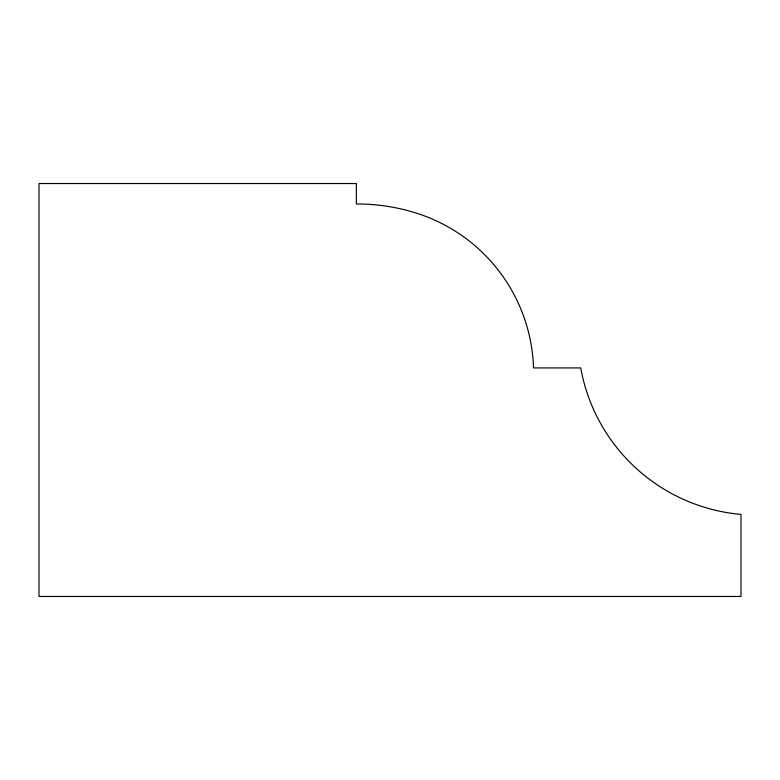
<?xml version="1.0" encoding="UTF-8"?>
<svg xmlns="http://www.w3.org/2000/svg" width="780" height="780" viewBox="0 0 780 780"><rect width="100%" height="100%" fill="white"/><g stroke="black" fill="none" stroke-linecap="round" stroke-linejoin="round"><path stroke-width="1.17" d="M356.353 183.534L39 183.534L39 596.466L741 596.466L741 514.4A178.864 178.864 0 0 1 580.72 367.926L533.52 367.926A167.944 167.944 0 0 0 423.637 215.602A194.668 194.668 0 0 0 356.353 204.009L356.353 183.534"/></g></svg>
